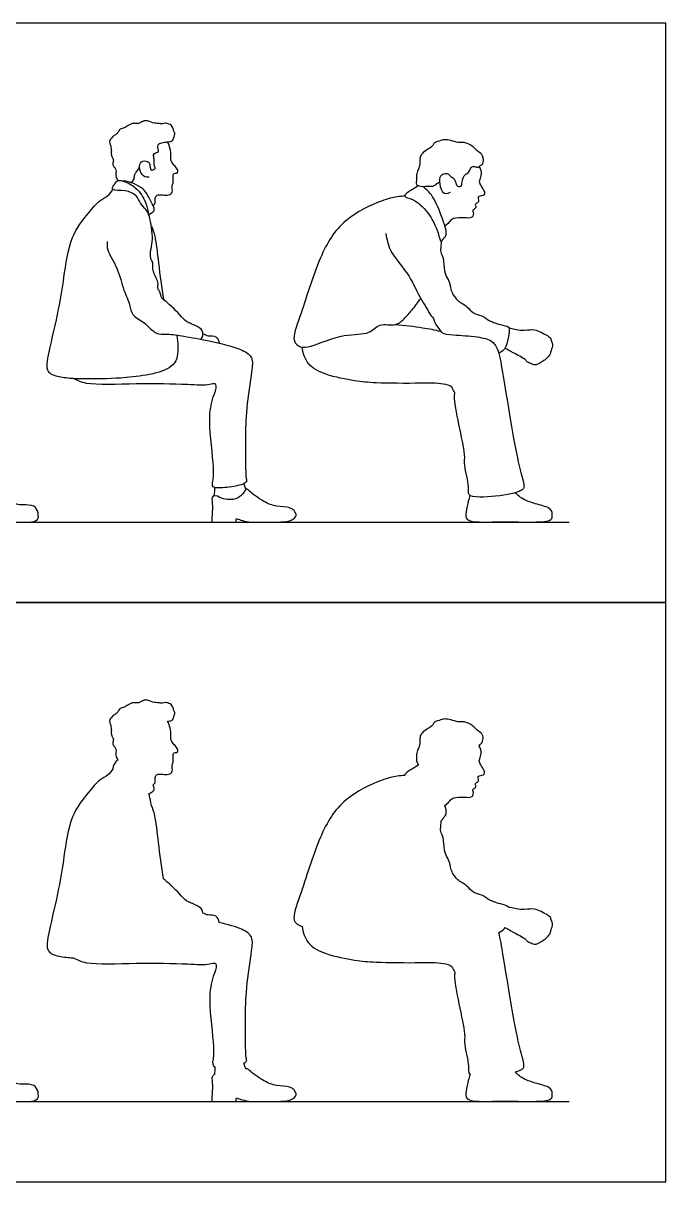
# Model space of a CAD drawing. Header units: millimetres. Extents: x 11.2 to 50.9, y -0.3 to 14.1.
# Drawn here: x 36.803 to 38.83, y 0.177 to 3.835 of the extents above; entities that cross this region are included whole.
import ezdxf

# ---------------------------------------------------------------- set-up
doc = ezdxf.new("R2010")
doc.units = ezdxf.units.MM
for name, color, linetype, true_color in [('AG-DIAGRAM', 7, 'Continuous', 0xfecc66), ('AG-OUTLINE', 7, 'Continuous', 0x8000ff), ('AG-PEOPLE', 7, 'Continuous', 0x66ccff), ('X-VPRT', 6, 'Continuous', 0xff00ff)]:
    doc.layers.add(name, color=color, linetype=linetype, true_color=true_color)

msp = doc.modelspace()

# ---------------------------------------------------------------- linework, layer by layer
at = {"layer": 'AG-DIAGRAM'}
for p, q in [((29.6864, 2.2599), (38.5256, 2.2599)), ((29.6864, 0.4311), (38.5256, 0.4311))]:
    msp.add_line(p, q, dxfattribs=at)
at = {"layer": 'AG-OUTLINE'}
for points, knots in [([(37.259, 1.6315), (37.2626, 1.6317), (37.2749, 1.6314), (37.2785, 1.6445), (37.284, 1.6588), (37.2765, 1.6668), (37.2769, 1.6792), (37.2634, 1.6884), (37.2524, 1.6906), (37.2427, 1.6877), (37.2295, 1.6893), (37.2126, 1.6899), (37.1903, 1.7015), (37.1743, 1.692), (37.1654, 1.6877), (37.1469, 1.6912), (37.1305, 1.6801), (37.1201, 1.6739), (37.1054, 1.6707), (37.1038, 1.6613), (37.0956, 1.6545), (37.0887, 1.6501), (37.0747, 1.6369), (37.0762, 1.6272), (37.0801, 1.6181), (37.0823, 1.6024), (37.0803, 1.5905), (37.0855, 1.5806), (37.0894, 1.5732), (37.0842, 1.5607), (37.0895, 1.5524), (37.0956, 1.5462), (37.0967, 1.5376), (37.0952, 1.5273), (37.097, 1.5194), (37.0999, 1.512), (37.1019, 1.5086)], [3.889492, 3.889492, 3.889492, 3.889492, 4.100554, 4.30101, 4.5159, 4.691962, 4.882303, 5.103228, 5.292079, 5.468141, 5.672073, 5.908607, 6.185813, 6.417567, 6.59429, 6.83223, 7.080565, 7.284228, 7.492004, 7.656208, 7.833714, 8.004784, 8.245631, 8.41388, 8.591677, 8.817538, 9.015376, 9.19914, 9.360074, 9.559073, 9.731272, 9.895884, 10.059985, 10.242106, 10.404392, 10.599457, 10.599457, 10.599457, 10.599457]), ([(37.2133, 1.4304), (37.2158, 1.4325), (37.2218, 1.4374), (37.2185, 1.4535), (37.2246, 1.465), (37.244, 1.4636), (37.262, 1.4617), (37.2772, 1.4723), (37.271, 1.4908), (37.2771, 1.5013), (37.277, 1.5091), (37.2758, 1.5261), (37.2792, 1.5319), (37.2875, 1.5318), (37.293, 1.5376), (37.2899, 1.5463), (37.2794, 1.557), (37.2684, 1.57), (37.269, 1.585), (37.2702, 1.5978), (37.2637, 1.6209), (37.2607, 1.6279), (37.259, 1.6315)], [0, 0, 0, 0, 0.178716, 0.400999, 0.587001, 0.826414, 1.073051, 1.291861, 1.528533, 1.717786, 1.878894, 2.11169, 2.247274, 2.402978, 2.548945, 2.708825, 2.931478, 3.164109, 3.375546, 3.583765, 3.857749, 4.053591, 4.053591, 4.053591, 4.053591]), ([(38.2415, 1.5531), (38.2558, 1.5672), (38.2556, 1.5909), (38.238, 1.5992), (38.2211, 1.6186), (38.1944, 1.6314), (38.1808, 1.626), (38.1356, 1.6412), (38.1225, 1.6353), (38.0982, 1.6297), (38.0975, 1.6176), (38.0731, 1.6042), (38.0581, 1.5913), (38.0535, 1.5763), (38.0555, 1.5549), (38.048, 1.5426), (38.0433, 1.5269), (38.0454, 1.5142), (38.0428, 1.5044), (38.05, 1.4929)], [3.799099, 3.799099, 3.799099, 3.799099, 4.112127, 4.376579, 4.693761, 5.015033, 5.253293, 5.664799, 5.914132, 6.201017, 6.395571, 6.713231, 6.990922, 7.22915, 7.509912, 7.744622, 7.989053, 8.21346, 8.438531, 8.438531, 8.438531, 8.438531]), ([(38.1336, 1.3651), (38.1429, 1.3723), (38.1488, 1.3803), (38.1604, 1.3923), (38.1937, 1.3915), (38.219, 1.3896), (38.2241, 1.4013), (38.223, 1.4093), (38.2211, 1.415), (38.225, 1.4184), (38.2304, 1.4212), (38.232, 1.4285), (38.2286, 1.432), (38.2306, 1.4363), (38.2369, 1.4383), (38.2399, 1.4429), (38.2388, 1.4512), (38.2376, 1.4578), (38.2462, 1.4604), (38.2553, 1.46), (38.2607, 1.4685), (38.2553, 1.4796), (38.2469, 1.4926), (38.2394, 1.5059), (38.2474, 1.5202), (38.2485, 1.5406), (38.244, 1.5492), (38.2415, 1.5531)], [-4.584407, -4.584407, -4.584407, -4.584407, -4.374886, -4.147499, -3.81397, -3.532063, -3.350213, -3.185362, -3.053058, -2.931768, -2.789686, -2.642389, -2.523032, -2.411132, -2.265944, -2.137193, -1.971133, -1.834508, -1.675559, -1.503059, -1.340396, -1.145303, -0.912919, -0.698715, -0.472891, -0.215599, 0, 0, 0, 0]), ([(37.1019, 1.5086), (37.0978, 1.5069), (37.0931, 1.4987), (37.0877, 1.4925), (37.0867, 1.4809)], [-6.9370741, -6.9370741, -6.9370741, -6.9370741, -6.6501462, -6.3728199, -6.3728199, -6.3728199, -6.3728199]), ([(37.0867, 1.4809), (37.0818, 1.4735), (37.0701, 1.4587), (37.0427, 1.4467), (37.0065, 1.4028), (36.949, 1.3319), (36.9321, 1.2009), (36.9176, 1.1052), (36.8857, 0.9732), (36.8718, 0.9011), (36.9187, 0.8877), (36.9457, 0.8848), (36.9608, 0.8839)], [-7.134927, -7.134927, -7.134927, -7.134927, -6.840801, -6.538505, -6.119767, -5.576353, -4.933603, -4.357328, -3.687656, -3.241269, -2.892704, -2.515331, -2.515331, -2.515331, -2.515331]), ([(38.05, 1.4929), (38.0385, 1.4844), (38.0195, 1.475), (38.0062, 1.4632), (38.0073, 1.4597)], [0, 0, 0, 0, 0.3874093, 0.6911166, 0.6911166, 0.6911166, 0.6911166]), ([(37.1993, 1.4019), (37.2031, 1.4034), (37.2098, 1.4078), (37.218, 1.4138), (37.2169, 1.421), (37.2133, 1.4304)], [0, 0, 0, 0, 0.2246004, 0.4165275, 0.6295092, 0.6295092, 0.6295092, 0.6295092]), ([(38.0073, 1.4597), (37.9992, 1.4594), (37.9812, 1.4581), (37.9295, 1.4458), (37.808, 1.3878), (37.7344, 1.2695), (37.6817, 1.0874), (37.6475, 1.0045), (37.6698, 0.9875), (37.6834, 0.9832)], [0, 0, 0, 0, 0.279476, 0.684103, 1.326286, 2.002394, 2.794812, 3.29774, 3.592908, 3.592908, 3.592908, 3.592908]), ([(37.2079, 1.3648), (37.2061, 1.3765), (37.2032, 1.3909), (37.2, 1.4001), (37.1993, 1.4019)], [4.5877356, 4.5877356, 4.5877356, 4.5877356, 4.8046851, 4.8637186, 4.8637186, 4.8637186, 4.8637186]), ([(37.2461, 1.1333), (37.2408, 1.1717), (37.2298, 1.244), (37.2213, 1.3325), (37.212, 1.3544), (37.2079, 1.3648)], [-1.467352, -1.467352, -1.467352, -1.467352, -0.854238, -0.328315, 0, 0, 0, 0]), ([(38.1221, 1.3169), (38.1241, 1.3168), (38.1289, 1.3275), (38.1417, 1.3375), (38.136, 1.3573), (38.1336, 1.3651)], [2.1907887, 2.1907887, 2.1907887, 2.1907887, 2.3761688, 2.5986339, 2.8854511, 2.8854511, 2.8854511, 2.8854511]), ([(38.3358, 1.0433), (38.3296, 1.0506), (38.3076, 1.0532), (38.2873, 1.0613), (38.273, 1.0667), (38.2506, 1.0841), (38.2217, 1.0886), (38.2055, 1.1124), (38.1738, 1.1283), (38.1652, 1.1419), (38.154, 1.1542), (38.1491, 1.1856), (38.1415, 1.1997), (38.1295, 1.224), (38.131, 1.2641), (38.1179, 1.282), (38.1214, 1.3007), (38.1216, 1.3115), (38.1221, 1.3169)], [-4.351588, -4.351588, -4.351588, -4.351588, -4.060265, -3.791736, -3.573906, -3.278026, -2.980494, -2.682163, -2.35153, -2.131187, -1.904178, -1.592414, -1.364118, -1.075779, -0.721233, -0.463889, -0.228527, 0, 0, 0, 0]), ([(37.3704, 1.0255), (37.3682, 1.0355), (37.3627, 1.0448), (37.3291, 1.0584), (37.3161, 1.0644), (37.2973, 1.0864), (37.2602, 1.1226), (37.2461, 1.1333)], [0.301724, 0.301724, 0.301724, 0.301724, 0.536387, 0.907897, 1.143735, 1.484075, 1.988536, 1.988536, 1.988536, 1.988536]), ([(37.4214, 0.9958), (37.4202, 1.003), (37.4149, 1.0205), (37.3858, 1.0172), (37.3757, 1.023), (37.3704, 1.0255)], [-0.7883358, -0.7883358, -0.7883358, -0.7883358, -0.5232935, -0.2379956, 0, 0, 0, 0]), ([(38.323, 0.9801), (38.3318, 0.9753), (38.3469, 0.966), (38.3878, 0.9455), (38.3917, 0.9365), (38.4048, 0.9308), (38.4181, 0.9257), (38.429, 0.9306), (38.4363, 0.9354), (38.4504, 0.9424), (38.4613, 0.9556), (38.4669, 0.9613), (38.4675, 0.9728), (38.476, 0.9905), (38.4682, 1.001), (38.4683, 1.014), (38.4522, 1.0217), (38.4315, 1.0333), (38.4109, 1.0409), (38.3768, 1.0343), (38.355, 1.0409), (38.3421, 1.0424), (38.3358, 1.0433)], [-4.599008, -4.599008, -4.599008, -4.599008, -4.293628, -3.927314, -3.75912, -3.556065, -3.345439, -3.161642, -2.997009, -2.775972, -2.5455, -2.393768, -2.207899, -1.968115, -1.776922, -1.589733, -1.365084, -1.091946, -0.831554, -0.508266, -0.242328, 0, 0, 0, 0]), ([(37.4993, 0.5518), (37.504, 0.554), (37.5104, 0.5588), (37.5038, 0.5711), (37.5044, 0.6957), (37.5055, 0.7846), (37.5242, 0.9026), (37.5294, 0.951), (37.4976, 0.9756), (37.4481, 0.9895), (37.4214, 0.9958)], [-7.487178, -7.487178, -7.487178, -7.487178, -7.308636, -7.126308, -6.512062, -5.929089, -5.315982, -4.942465, -4.588702, -4.166507, -4.166507, -4.166507, -4.166507]), ([(37.6834, 0.9832), (37.6857, 0.9648), (37.6987, 0.9253), (37.758, 0.8931), (37.8514, 0.876), (37.9157, 0.8689), (38.0549, 0.8686), (38.1322, 0.8701), (38.1579, 0.8569), (38.1576, 0.8499), (38.1661, 0.8408), (38.1616, 0.8255), (38.1768, 0.7365), (38.1997, 0.6444), (38.1923, 0.6111), (38.2125, 0.544), (38.2064, 0.5232), (38.2132, 0.5151)], [-14.405151, -14.405151, -14.405151, -14.405151, -13.984928, -13.531323, -12.990983, -12.524531, -11.857984, -11.354643, -11.090068, -10.955526, -10.774444, -10.569049, -10.033964, -9.480571, -9.147986, -8.684184, -8.406586, -8.406586, -8.406586, -8.406586]), ([(38.3034, 0.9637), (38.3101, 0.967), (38.3172, 0.9707), (38.3224, 0.9791), (38.323, 0.9801)], [-5.364975, -5.364975, -5.364975, -5.364975, -5.1025091, -5.0661066, -5.0661066, -5.0661066, -5.0661066]), ([(38.3568, 0.5239), (38.366, 0.5267), (38.3782, 0.5319), (38.386, 0.5422), (38.3753, 0.5794), (38.3585, 0.6469), (38.3441, 0.7325), (38.3185, 0.8828), (38.3088, 0.945), (38.3034, 0.9637)], [-7.476082, -7.476082, -7.476082, -7.476082, -7.245384, -7.061377, -6.732196, -6.268239, -5.737458, -5.031188, -4.586693, -4.586693, -4.586693, -4.586693]), ([(36.9608, 0.8839), (36.9745, 0.8779), (37.0037, 0.8612), (37.1644, 0.869), (37.3137, 0.866), (37.3881, 0.8614), (37.4082, 0.8702), (37.4152, 0.8591), (37.4, 0.821), (37.3849, 0.7508), (37.4071, 0.6063), (37.4027, 0.5636), (37.3992, 0.5462), (37.4081, 0.5399)], [-13.133153, -13.133153, -13.133153, -13.133153, -12.746428, -12.023889, -11.289023, -10.806696, -10.571098, -10.407498, -10.062134, -9.554997, -8.857314, -8.474259, -8.231725, -8.231725, -8.231725, -8.231725]), ([(37.5065, 0.5334), (37.5046, 0.5374), (37.5018, 0.5441), (37.5, 0.5496), (37.4993, 0.5518)], [-0.3738056, -0.3738056, -0.3738056, -0.3738056, -0.2294793, -0.1320304, -0.1320304, -0.1320304, -0.1320304]), ([(36.5874, 0.5417), (36.5768, 0.5288), (36.5718, 0.5094), (36.5737, 0.4819), (36.574, 0.4514), (36.574, 0.4378), (36.574, 0.4311), (36.6002, 0.4311), (36.6264, 0.4311), (36.6525, 0.4311), (36.6525, 0.4359), (36.6525, 0.4408), (36.6525, 0.4457), (36.6625, 0.4434), (36.6841, 0.4389), (36.7333, 0.4335), (36.8168, 0.4288), (36.852, 0.4347), (36.8518, 0.4605), (36.8403, 0.4871), (36.8008, 0.4836), (36.772, 0.4894), (36.7347, 0.5089), (36.7132, 0.5298), (36.6985, 0.5387)], [-0.046024, -0.046024, -0.046024, -0.046024, 0.202859, 0.523918, 0.840129, 1.099872, 1.099872, 1.099872, 1.61177, 1.61177, 1.61177, 1.832764, 1.832764, 1.832764, 2.152978, 2.565193, 3.102709, 3.416076, 3.678077, 3.967209, 4.310042, 4.628159, 4.998999, 5.378397, 5.378397, 5.378397, 5.378397]), ([(37.4068, 0.5158), (37.4041, 0.5148), (37.3963, 0.5068), (37.4024, 0.4813), (37.3977, 0.4468), (37.3984, 0.4362), (37.3985, 0.4311), (37.424, 0.4311), (37.4495, 0.4311), (37.475, 0.4311), (37.4753, 0.4347), (37.4756, 0.4384), (37.4759, 0.442)], [6.770142, 6.770142, 6.770142, 6.770142, 6.926651, 7.221577, 7.55796, 7.782228, 7.782228, 7.782228, 8.279775, 8.279775, 8.279775, 8.468329, 8.468329, 8.468329, 8.468329]), ([(37.4081, 0.5399), (37.408, 0.5364), (37.4077, 0.5272), (37.4072, 0.5205), (37.4068, 0.5158)], [-0.3428547, -0.3428547, -0.3428547, -0.3428547, -0.2125586, 0, 0, 0, 0]), ([(37.4759, 0.442), (37.4822, 0.4396), (37.4958, 0.4353), (37.5249, 0.4292), (37.5806, 0.4322), (37.6453, 0.4291), (37.6688, 0.4507), (37.6585, 0.4686), (37.6441, 0.4783), (37.6009, 0.4795), (37.5627, 0.493), (37.5182, 0.5261), (37.5111, 0.5353), (37.5065, 0.5334)], [1.897414, 1.897414, 1.897414, 1.897414, 2.157116, 2.464663, 2.903559, 3.370104, 3.653056, 3.884387, 4.120155, 4.487609, 4.8723, 5.29994, 5.487546, 5.487546, 5.487546, 5.487546]), ([(38.2132, 0.5151), (38.2111, 0.5092), (38.2069, 0.4975), (38.2003, 0.4635), (38.1978, 0.434), (38.2564, 0.4294), (38.3203, 0.4339), (38.4668, 0.4271), (38.4737, 0.4488), (38.4707, 0.4762), (38.4213, 0.487), (38.3823, 0.5011), (38.3703, 0.5099), (38.3609, 0.5192), (38.3568, 0.5239)], [0, 0, 0, 0, 0.241108, 0.571766, 0.837277, 1.214024, 1.708845, 2.357334, 2.594615, 2.855007, 3.191935, 3.558076, 3.839153, 4.082057, 4.082057, 4.082057, 4.082057])]:
    msp.add_open_spline(points, degree=3, knots=knots, dxfattribs=at)
at = {"layer": 'AG-PEOPLE'}
for points, knots in [([(37.2004, 3.349), (37.1892, 3.3473), (37.1762, 3.3557), (37.1663, 3.3835), (37.1789, 3.4024), (37.2014, 3.398), (37.2024, 3.3871), (37.2047, 3.3742), (37.2079, 3.3692), (37.213, 3.3713), (37.2237, 3.3756), (37.2141, 3.3879), (37.2185, 3.4008), (37.2141, 3.4153), (37.2146, 3.424), (37.2346, 3.4279), (37.226, 3.4393), (37.2293, 3.454), (37.2364, 3.4562), (37.2536, 3.4594), (37.2584, 3.4606), (37.2749, 3.4602), (37.2785, 3.4733), (37.284, 3.4876), (37.2765, 3.4956), (37.2769, 3.508), (37.2634, 3.5172), (37.2524, 3.5194), (37.2427, 3.5165), (37.2295, 3.5181), (37.2126, 3.5187), (37.1903, 3.5303), (37.1743, 3.5208), (37.1654, 3.5165), (37.1469, 3.52), (37.1305, 3.5089), (37.1201, 3.5027), (37.1054, 3.4995), (37.1038, 3.4901), (37.0956, 3.4833), (37.0887, 3.4789), (37.0747, 3.4657), (37.0762, 3.456), (37.0801, 3.4469), (37.0823, 3.4312), (37.0803, 3.4193), (37.0855, 3.4094), (37.0894, 3.402), (37.0842, 3.3895), (37.0895, 3.3812), (37.0956, 3.375), (37.0967, 3.3664), (37.0952, 3.3561), (37.097, 3.3482), (37.0999, 3.3408), (37.1019, 3.3374)], [0, 0, 0, 0, 0.241773, 0.547883, 0.796385, 1.041611, 1.222101, 1.432755, 1.55724, 1.685847, 1.855833, 2.053347, 2.266106, 2.48728, 2.641963, 2.865384, 3.048229, 3.259497, 3.41392, 3.64988, 3.79157, 4.005713, 4.209093, 4.42712, 4.605751, 4.79887, 5.023019, 5.214626, 5.393258, 5.600165, 5.840152, 6.121402, 6.356539, 6.53584, 6.777253, 7.029212, 7.235848, 7.446656, 7.613256, 7.793352, 7.966919, 8.211281, 8.381985, 8.562377, 8.791533, 8.992259, 9.178704, 9.341987, 9.54389, 9.718602, 9.885616, 10.052112, 10.236891, 10.401546, 10.599457, 10.599457, 10.599457, 10.599457]), ([(37.2133, 3.2592), (37.2158, 3.2613), (37.2218, 3.2662), (37.2185, 3.2823), (37.2246, 3.2938), (37.244, 3.2924), (37.262, 3.2905), (37.2772, 3.3011), (37.271, 3.3196), (37.2771, 3.3301), (37.277, 3.3379), (37.2758, 3.3549), (37.2792, 3.3607), (37.2875, 3.3606), (37.293, 3.3664), (37.2899, 3.3751), (37.2794, 3.3858), (37.2684, 3.3988), (37.269, 3.4138), (37.2702, 3.4266), (37.2637, 3.4497), (37.2607, 3.4567), (37.259, 3.4603)], [0, 0, 0, 0, 0.178716, 0.400999, 0.587001, 0.826414, 1.073051, 1.291861, 1.528533, 1.717786, 1.878894, 2.11169, 2.247274, 2.402978, 2.548945, 2.708825, 2.931478, 3.164109, 3.375546, 3.583765, 3.857749, 4.053591, 4.053591, 4.053591, 4.053591]), ([(38.1506, 3.3001), (38.1391, 3.2943), (38.1263, 3.2983), (38.1191, 3.3178), (38.1147, 3.3494), (38.1296, 3.361), (38.145, 3.3606), (38.152, 3.3494), (38.164, 3.345), (38.1682, 3.3302), (38.1715, 3.3192), (38.18, 3.3183), (38.1879, 3.3219), (38.1872, 3.3388), (38.1959, 3.3582), (38.2117, 3.3627), (38.2142, 3.3819), (38.2281, 3.3831), (38.2386, 3.3774), (38.2452, 3.3867), (38.2559, 3.3884), (38.2556, 3.4197), (38.238, 3.428), (38.2211, 3.4474), (38.1944, 3.4602), (38.1808, 3.4548), (38.1356, 3.47), (38.1225, 3.4641), (38.0982, 3.4585), (38.0975, 3.4464), (38.0731, 3.433), (38.0581, 3.4201), (38.0535, 3.4051), (38.0555, 3.3837), (38.048, 3.3714), (38.0433, 3.3557), (38.0454, 3.343), (38.0418, 3.3294), (38.046, 3.3208), (38.07, 3.3182), (38.077, 3.321), (38.0962, 3.3186), (38.1038, 3.3241), (38.1092, 3.3287), (38.1174, 3.3352)], [0, 0, 0, 0, 0.220496, 0.48137, 0.795868, 1.025469, 1.235201, 1.433732, 1.63059, 1.851543, 2.037915, 2.190324, 2.341547, 2.569243, 2.827407, 3.046863, 3.276247, 3.470388, 3.655609, 3.829613, 4.000435, 4.290163, 4.53493, 4.828503, 5.125861, 5.346386, 5.727262, 5.958035, 6.223566, 6.403638, 6.697653, 6.954674, 7.17517, 7.435033, 7.652273, 7.878509, 8.086212, 8.29453, 8.456113, 8.725076, 8.895929, 9.136852, 9.309526, 9.502821, 9.502821, 9.502821, 9.502821]), ([(37.1426, 3.3315), (37.1533, 3.339), (37.1534, 3.348), (37.156, 3.3602), (37.1643, 3.3694), (37.1683, 3.3769), (37.1702, 3.3806)], [0, 0, 0, 0, 0.2392973, 0.4853243, 0.7266394, 0.9746005, 0.9746005, 0.9746005, 0.9746005]), ([(38.2415, 3.3819), (38.244, 3.378), (38.2485, 3.3694), (38.2474, 3.349), (38.2394, 3.3347), (38.2469, 3.3214), (38.2553, 3.3084), (38.2607, 3.2973), (38.2553, 3.2888), (38.2462, 3.2892), (38.2376, 3.2866), (38.2388, 3.28), (38.2399, 3.2717), (38.2369, 3.2671), (38.2306, 3.2651), (38.2286, 3.2608), (38.232, 3.2573), (38.2304, 3.25), (38.225, 3.2472), (38.2211, 3.2438), (38.223, 3.2381), (38.2241, 3.2301), (38.219, 3.2184), (38.1937, 3.2203), (38.1604, 3.2211), (38.1488, 3.2091), (38.1429, 3.2011), (38.1336, 3.1939)], [0, 0, 0, 0, 0.215599, 0.472891, 0.698715, 0.912919, 1.145303, 1.340396, 1.503059, 1.675559, 1.834508, 1.971133, 2.137193, 2.265944, 2.411132, 2.523032, 2.642389, 2.789686, 2.931768, 3.053058, 3.185362, 3.350213, 3.532063, 3.81397, 4.147499, 4.374886, 4.584407, 4.584407, 4.584407, 4.584407]), ([(37.3641, 2.8368), (37.3669, 2.84), (37.3711, 2.848), (37.3701, 2.861), (37.3627, 2.8736), (37.3291, 2.8872), (37.3161, 2.8932), (37.2973, 2.9152), (37.2507, 2.9608), (37.2394, 2.9654), (37.2356, 2.9884), (37.226, 2.9954), (37.2329, 3.0191), (37.2089, 3.0512), (37.215, 3.0785), (37.2031, 3.0913), (37.2059, 3.1253), (37.2145, 3.1509), (37.2042, 3.2263), (37.1911, 3.2459), (37.1722, 3.2663), (37.1617, 3.2921), (37.1277, 3.3093), (37.0835, 3.3046), (37.0855, 3.3189), (37.0932, 3.3275), (37.1012, 3.3415), (37.128, 3.3346), (37.1645, 3.3137), (37.1898, 3.2736), (37.1964, 3.2458), (37.1977, 3.2344)], [0, 0, 0, 0, 0.204698, 0.401143, 0.614085, 0.951206, 1.165215, 1.474052, 1.931818, 2.129832, 2.387262, 2.570187, 2.829929, 3.183974, 3.468352, 3.692429, 4.006706, 4.319785, 4.804685, 5.087055, 5.376199, 5.669767, 6.021402, 6.37282, 6.534857, 6.732543, 6.940963, 7.216887, 7.587681, 7.995951, 8.27479, 8.27479, 8.27479, 8.27479]), ([(37.1993, 3.2307), (37.2031, 3.2322), (37.2098, 3.2366), (37.218, 3.2426), (37.216, 3.2556), (37.2029, 3.2784), (37.1847, 3.3168), (37.1406, 3.3345), (37.1184, 3.3365)], [0, 0, 0, 0, 0.199125, 0.369283, 0.558107, 0.846573, 1.212812, 1.67808, 1.67808, 1.67808, 1.67808]), ([(37.2877, 2.8501), (37.2906, 2.8375), (37.2912, 2.8118), (37.2917, 2.7362), (37.124, 2.7122), (37.0217, 2.7114), (36.9617, 2.7118), (36.9187, 2.7165), (36.8718, 2.7299), (36.8857, 2.802), (36.9176, 2.934), (36.9321, 3.0297), (36.949, 3.1607), (37.0065, 3.2316), (37.0427, 3.2755), (37.0701, 3.2875), (37.0818, 3.3023), (37.0867, 3.3097)], [0, 0, 0, 0, 0.354368, 0.7853, 1.488663, 2.087926, 2.515331, 2.892704, 3.241269, 3.687656, 4.357328, 4.933603, 5.576353, 6.119767, 6.538505, 6.840801, 7.134927, 7.134927, 7.134927, 7.134927]), ([(38.05, 3.3217), (38.0385, 3.3132), (38.0195, 3.3038), (37.9991, 3.2857), (38.0377, 3.28), (38.0825, 3.2391), (38.1124, 3.1796), (38.1205, 3.1378), (38.1289, 3.1563), (38.1417, 3.1663), (38.1332, 3.196), (38.127, 3.2132), (38.1017, 3.2859), (38.0775, 3.3079), (38.0646, 3.3192)], [0, 0, 0, 0, 0.312136, 0.556834, 0.853886, 1.312137, 1.806842, 2.117088, 2.309957, 2.541409, 2.839813, 3.104819, 3.599289, 4.015207, 4.015207, 4.015207, 4.015207]), ([(38.0073, 3.2885), (37.9992, 3.2882), (37.9812, 3.2869), (37.9295, 3.2746), (37.808, 3.2166), (37.7344, 3.0983), (37.6817, 2.9162), (37.6475, 2.8333), (37.6789, 2.8094), (37.714, 2.8123), (37.8144, 2.8578), (37.8949, 2.8485), (37.9255, 2.89), (37.9786, 2.8766), (38.0064, 2.9016), (38.031, 2.93), (38.0488, 2.9534), (38.0572, 2.9657)], [0, 0, 0, 0, 0.274857, 0.672797, 1.304367, 1.9693, 2.748622, 3.243238, 3.533527, 3.852937, 4.438129, 4.930349, 5.293398, 5.676745, 6.002872, 6.345595, 6.71729, 6.71729, 6.71729, 6.71729]), ([(37.2079, 3.1936), (37.212, 3.1832), (37.2213, 3.1613), (37.2298, 3.0728), (37.2408, 3.0005), (37.2461, 2.9621)], [0, 0, 0, 0, 0.328315, 0.854238, 1.467352, 1.467352, 1.467352, 1.467352]), ([(37.9477, 3.1702), (37.9505, 3.1523), (37.9558, 3.1139), (38.024, 3.0409), (38.0544, 2.9658), (38.0752, 2.9399), (38.0875, 2.9107), (38.0995, 2.9042), (38.1007, 2.8861), (38.1154, 2.8719), (38.1222, 2.854), (38.1633, 2.8503), (38.2342, 2.846), (38.285, 2.8345), (38.3051, 2.7975), (38.3176, 2.7169), (38.3441, 2.5613), (38.3585, 2.4757), (38.3753, 2.4082), (38.386, 2.371), (38.377, 2.3591), (38.3399, 2.346), (38.2479, 2.335), (38.2037, 2.3427), (38.2125, 2.3728), (38.1923, 2.4399), (38.1997, 2.4732), (38.1768, 2.5653), (38.1616, 2.6543), (38.1661, 2.6696), (38.1576, 2.6787), (38.1579, 2.6857), (38.1322, 2.6989), (38.0549, 2.6974), (37.9157, 2.6977), (37.8514, 2.7048), (37.758, 2.7219), (37.6987, 2.7541), (37.6857, 2.7936), (37.6834, 2.812)], [0, 0, 0, 0, 0.410402, 0.96589, 1.466199, 1.788654, 2.090733, 2.285036, 2.509113, 2.757871, 2.982544, 3.321948, 3.805755, 4.1954, 4.527413, 5.031188, 5.737458, 6.268239, 6.732196, 7.061377, 7.245384, 7.585705, 8.13932, 8.469243, 8.743941, 9.202899, 9.532009, 10.079622, 10.609118, 10.812368, 10.991558, 11.124694, 11.386506, 11.88459, 12.544175, 13.005754, 13.54045, 13.989317, 14.405151, 14.405151, 14.405151, 14.405151]), ([(38.1221, 3.1457), (38.1216, 3.1403), (38.1214, 3.1295), (38.1179, 3.1108), (38.131, 3.0929), (38.1295, 3.0528), (38.1415, 3.0285), (38.1491, 3.0144), (38.154, 2.983), (38.1652, 2.9707), (38.1738, 2.9571), (38.2055, 2.9412), (38.2217, 2.9174), (38.2506, 2.9129), (38.273, 2.8955), (38.2873, 2.8901), (38.3076, 2.882), (38.3378, 2.8784), (38.3366, 2.8602), (38.3338, 2.8406), (38.3244, 2.8033), (38.3101, 2.7958), (38.3034, 2.7925)], [0, 0, 0, 0, 0.226006, 0.458772, 0.713279, 1.063914, 1.349073, 1.574851, 1.883177, 2.107682, 2.325594, 2.652581, 2.947622, 3.241872, 3.534489, 3.749917, 4.015484, 4.303594, 4.508405, 4.765192, 5.102509, 5.364975, 5.364975, 5.364975, 5.364975]), ([(37.068, 3.1451), (37.068, 3.1363), (37.0666, 3.1166), (37.1038, 3.0608), (37.1183, 2.9929), (37.1414, 2.9474), (37.1444, 2.9108), (37.1884, 2.8917), (37.2193, 2.8503), (37.2595, 2.8553), (37.3132, 2.8457), (37.3889, 2.833), (37.4929, 2.808), (37.5294, 2.7798), (37.5242, 2.7314), (37.5055, 2.6134), (37.5044, 2.5245), (37.5038, 2.3999), (37.5106, 2.3872), (37.4943, 2.3762), (37.4488, 2.369), (37.3971, 2.3645), (37.4027, 2.3924), (37.4071, 2.4351), (37.3849, 2.5796), (37.4, 2.6498), (37.4152, 2.6879), (37.4082, 2.699), (37.3881, 2.6902), (37.3137, 2.6948), (37.1644, 2.6978), (37.0037, 2.69), (36.9745, 2.7067), (36.9608, 2.7127)], [0, 0, 0, 0, 0.292835, 0.749025, 1.232682, 1.635295, 1.957642, 2.337479, 2.732817, 3.073921, 3.486598, 3.998725, 4.588702, 4.942465, 5.315982, 5.929089, 6.512062, 7.126308, 7.308636, 7.525068, 7.930891, 8.304589, 8.543518, 8.920879, 9.60819, 10.107787, 10.448018, 10.609185, 10.841281, 11.316438, 12.04038, 12.752177, 13.133153, 13.133153, 13.133153, 13.133153]), ([(37.3704, 2.8543), (37.3757, 2.8518), (37.3858, 2.846), (37.4149, 2.8493), (37.4202, 2.8318), (37.4214, 2.8246)], [0, 0, 0, 0, 0.2379956, 0.5232935, 0.7883358, 0.7883358, 0.7883358, 0.7883358]), ([(37.9772, 2.8835), (38.0059, 2.8814), (38.0631, 2.8743), (38.101, 2.8666), (38.1198, 2.8624)], [0, 0, 0, 0, 0.5180392, 0.9423206, 0.9423206, 0.9423206, 0.9423206]), ([(38.3358, 2.8721), (38.3421, 2.8712), (38.355, 2.8697), (38.3768, 2.8631), (38.4109, 2.8697), (38.4315, 2.8621), (38.4522, 2.8505), (38.4683, 2.8428), (38.4682, 2.8298), (38.476, 2.8193), (38.4675, 2.8016), (38.4669, 2.7901), (38.4613, 2.7844), (38.4504, 2.7712), (38.4363, 2.7642), (38.429, 2.7594), (38.4181, 2.7545), (38.4048, 2.7596), (38.3917, 2.7653), (38.3878, 2.7743), (38.3469, 2.7948), (38.3318, 2.8041), (38.323, 2.8089)], [0, 0, 0, 0, 0.242328, 0.508266, 0.831554, 1.091946, 1.365084, 1.589733, 1.776922, 1.968115, 2.207899, 2.393768, 2.5455, 2.775972, 2.997009, 3.161642, 3.345439, 3.556065, 3.75912, 3.927314, 4.293628, 4.599008, 4.599008, 4.599008, 4.599008]), ([(37.4993, 2.3806), (37.5, 2.3784), (37.5018, 2.3729), (37.5046, 2.3662), (37.5065, 2.3622)], [0.1320304, 0.1320304, 0.1320304, 0.1320304, 0.2294793, 0.3738056, 0.3738056, 0.3738056, 0.3738056]), ([(36.6525, 2.2745), (36.6625, 2.2722), (36.6841, 2.2677), (36.7333, 2.2623), (36.8168, 2.2576), (36.852, 2.2635), (36.8518, 2.2893), (36.8403, 2.3159), (36.8008, 2.3124), (36.772, 2.3182), (36.7347, 2.3377), (36.704, 2.3677), (36.6709, 2.3782), (36.6348, 2.3585), (36.6055, 2.3608), (36.5937, 2.367), (36.5899, 2.3695)], [1.850144, 1.850144, 1.850144, 1.850144, 2.165476, 2.571406, 3.100728, 3.409318, 3.667324, 3.952048, 4.289654, 4.602922, 4.968108, 5.341721, 5.661003, 6.017458, 6.335656, 6.503213, 6.503213, 6.503213, 6.503213]), ([(37.4159, 2.3414), (37.4055, 2.3449), (37.396, 2.3368), (37.4024, 2.3101), (37.3977, 2.2756), (37.3984, 2.265), (37.3985, 2.2599)], [6.570916, 6.570916, 6.570916, 6.570916, 6.795464, 7.135611, 7.523572, 7.782228, 7.782228, 7.782228, 7.782228]), ([(37.4068, 2.3446), (37.4072, 2.3493), (37.4077, 2.356), (37.408, 2.3652), (37.4081, 2.3687)], [0, 0, 0, 0, 0.2125586, 0.3428547, 0.3428547, 0.3428547, 0.3428547]), ([(37.4759, 2.2708), (37.4822, 2.2684), (37.4958, 2.2641), (37.5249, 2.258), (37.5806, 2.261), (37.6453, 2.2579), (37.6688, 2.2795), (37.6585, 2.2974), (37.6441, 2.3071), (37.6009, 2.3083), (37.5627, 2.3218), (37.5182, 2.3549), (37.5081, 2.3679), (37.4959, 2.3455), (37.4682, 2.3259), (37.4322, 2.332), (37.4159, 2.3414)], [1.897414, 1.897414, 1.897414, 1.897414, 2.163713, 2.479071, 2.929115, 3.40751, 3.69765, 3.934856, 4.176612, 4.5534, 4.947862, 5.386364, 5.578735, 5.837996, 6.188457, 6.570916, 6.570916, 6.570916, 6.570916]), ([(38.2132, 2.3439), (38.2111, 2.338), (38.2069, 2.3263), (38.2003, 2.2923), (38.1978, 2.2628), (38.2564, 2.2582), (38.3203, 2.2627), (38.4668, 2.2559), (38.4737, 2.2776), (38.4707, 2.305), (38.4213, 2.3158), (38.3823, 2.3299), (38.3703, 2.3387), (38.3609, 2.348), (38.3568, 2.3527)], [0, 0, 0, 0, 0.241108, 0.571766, 0.837277, 1.214024, 1.708845, 2.357334, 2.594615, 2.855007, 3.191935, 3.558076, 3.839153, 4.082057, 4.082057, 4.082057, 4.082057])]:
    msp.add_open_spline(points, degree=3, knots=knots, dxfattribs=at)
for points in [[(37.475, 2.2599), (37.4753, 2.2635), (37.4756, 2.2672), (37.4759, 2.2708)], [(37.3985, 2.2599), (37.424, 2.2599), (37.4495, 2.2599), (37.475, 2.2599)]]:
    msp.add_open_spline(points, degree=3, dxfattribs=at)
at = {"layer": 'X-VPRT'}
for points in [[(29.3816, 3.8347), (29.3816, 2.0059), (38.8304, 2.0059), (38.8304, 3.8347)], [(29.3816, 2.0059), (29.3816, 0.1771), (38.8304, 0.1771), (38.8304, 2.0059)]]:
    msp.add_lwpolyline(points, close=True, dxfattribs=at)

doc.saveas('drawing.dxf')
